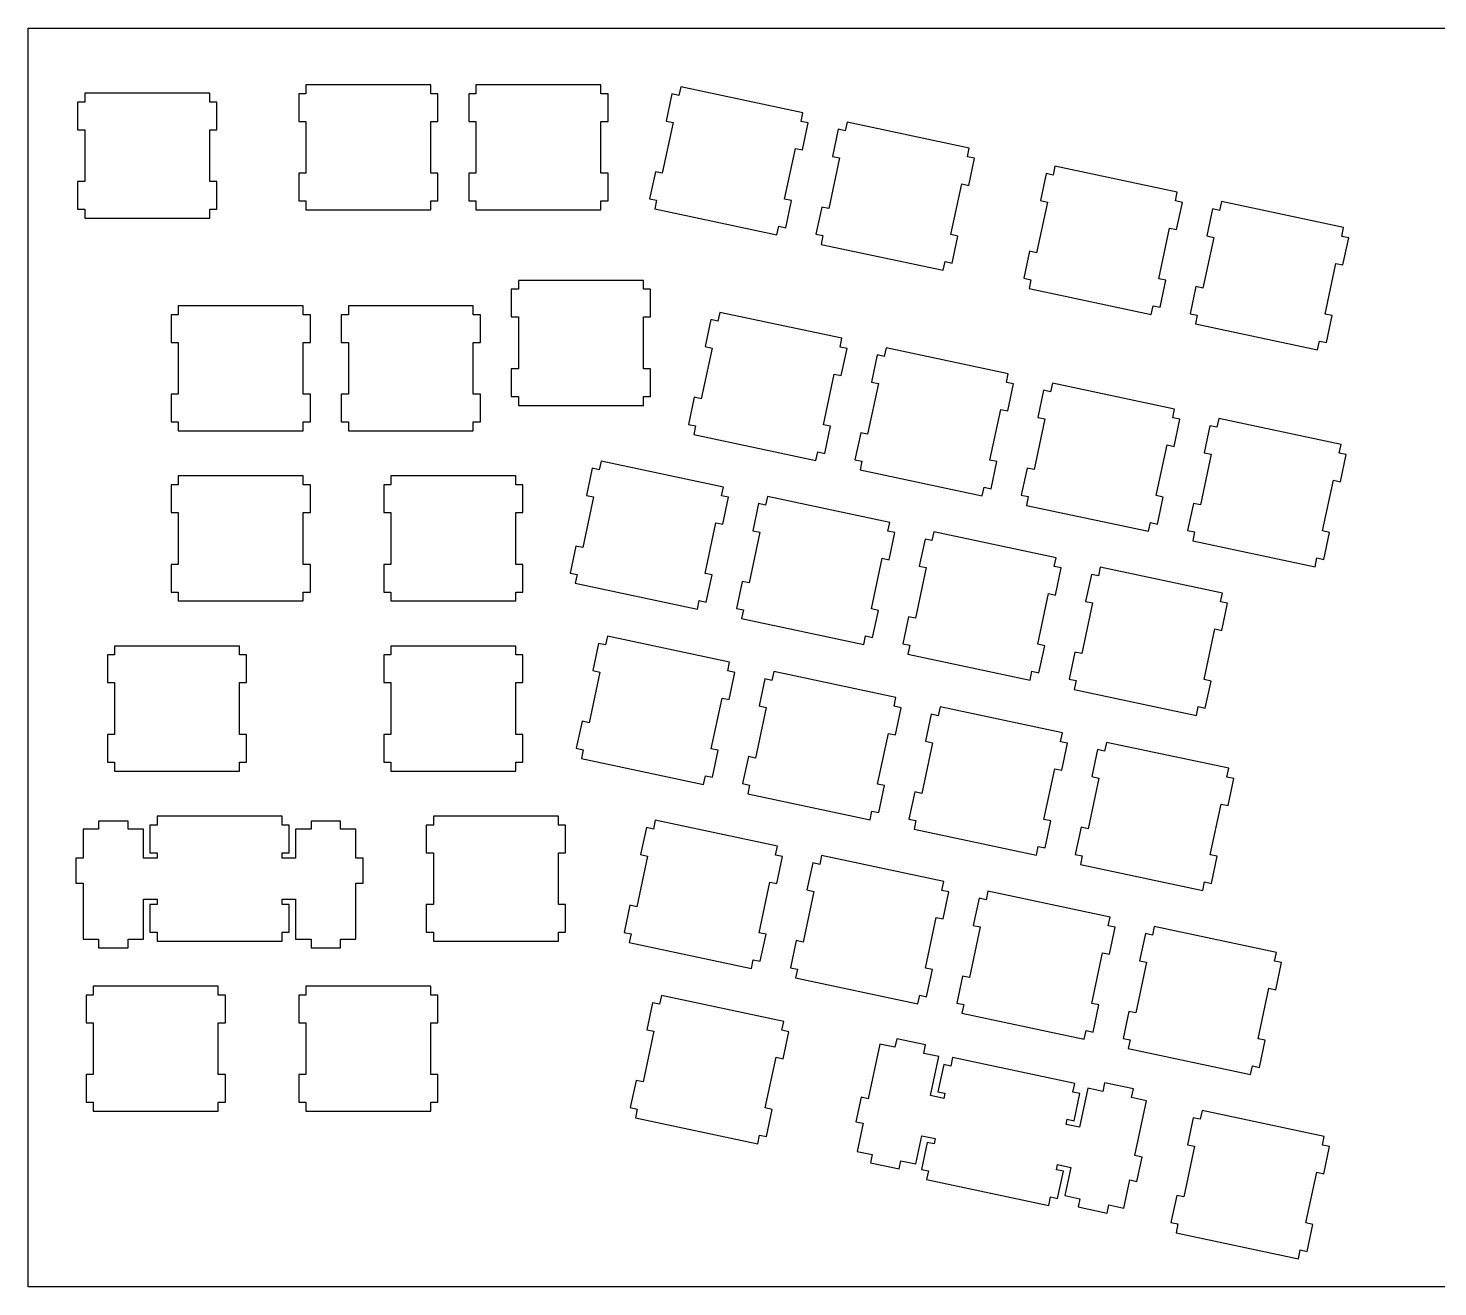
# Model space of a CAD drawing. Extents: x 0 to 352, y 0 to 141.
# Drawn here: x 0.1 to 158, y 0.4 to 141.4 of the extents above; entities that cross this region are included whole.
import ezdxf

# ---------------------------------------------------------------- set-up
doc = ezdxf.new("R2010")
doc.units = 0
doc.layers.get('0').update_dxf_attribs({"linetype": 'CONTINUOUS'})

msp = doc.modelspace()

# ---------------------------------------------------------------- linework, layer by layer
at = {"color": 0}
for p, q in [((0.0951, 141.369), (351.568, 141.369)), ((0.0951, 0.4024), (0.0951, 141.369)), ((31.1947, 135.034), (31.1947, 134.035)), ((45.194, 135.034), (31.1947, 135.034)), ((45.194, 134.035), (45.194, 135.034)), ((50.2447, 135.034), (50.2447, 134.035)), ((64.244, 135.034), (50.2447, 135.034)), ((64.244, 134.035), (64.244, 135.034)), ((73.1848, 134.815), (72.9781, 133.838)), ((86.8796, 131.906), (73.1848, 134.815)), ((6.4299, 133.083), (5.6293, 133.083)), ((5.6293, 133.083), (5.6293, 129.982)), ((6.4299, 134.082), (6.4299, 133.083)), ((20.4294, 134.082), (6.4299, 134.082)), ((20.4294, 133.083), (20.4294, 134.082)), ((21.2301, 133.083), (20.4294, 133.083)), ((21.2301, 129.982), (21.2301, 133.083)), ((31.1947, 134.035), (30.394, 134.035)), ((30.394, 134.035), (30.394, 130.934)), ((45.9948, 134.035), (45.194, 134.035)), ((45.9948, 130.934), (45.9948, 134.035)), ((50.2447, 134.035), (49.4439, 134.035)), ((49.4439, 134.035), (49.4439, 130.934)), ((65.0448, 134.035), (64.244, 134.035)), ((65.0448, 130.934), (65.0448, 134.035)), ((72.1942, 134.004), (71.5504, 130.972)), ((72.9781, 133.838), (72.1942, 134.004)), ((86.6719, 130.926), (86.8796, 131.906)), ((5.6293, 129.982), (6.4299, 129.982)), ((6.4299, 129.982), (6.4299, 124.182)), ((20.4294, 124.182), (20.4294, 129.982)), ((20.4294, 129.982), (21.2301, 129.982)), ((30.394, 130.934), (31.1947, 130.934)), ((31.1947, 130.934), (31.1947, 125.134)), ((45.194, 125.134), (45.194, 130.934)), ((45.194, 130.934), (45.9948, 130.934)), ((49.4439, 130.934), (50.2447, 130.934)), ((50.2447, 130.934), (50.2447, 125.134)), ((64.244, 125.134), (64.244, 130.934)), ((64.244, 130.934), (65.0448, 130.934)), ((72.3318, 130.805), (71.126, 125.133)), ((71.5504, 130.972), (72.3318, 130.805)), ((87.4529, 130.761), (86.6719, 130.926)), ((86.8094, 127.729), (87.4529, 130.761)), ((90.8279, 130.044), (90.1831, 127.011)), ((91.6107, 129.877), (90.8279, 130.044)), ((91.8185, 130.856), (91.6107, 129.877)), ((105.512, 127.944), (91.8185, 130.856)), ((105.304, 126.967), (105.512, 127.944)), ((84.8212, 122.221), (86.0266, 127.894)), ((86.0266, 127.894), (86.8094, 127.729)), ((90.9669, 126.844), (89.7601, 121.171)), ((90.1831, 127.011), (90.9669, 126.844)), ((106.087, 126.799), (105.304, 126.967)), ((105.442, 123.767), (106.087, 126.799)), ((31.1947, 125.134), (30.394, 125.134)), ((30.394, 125.134), (30.394, 122.035)), ((45.9948, 125.134), (45.194, 125.134)), ((45.9948, 122.035), (45.9948, 125.134)), ((50.2447, 125.134), (49.4439, 125.134)), ((49.4439, 125.134), (49.4439, 122.035)), ((65.0448, 125.134), (64.244, 125.134)), ((65.0448, 122.035), (65.0448, 125.134)), ((70.3446, 125.298), (69.6997, 122.266)), ((71.126, 125.133), (70.3446, 125.298)), ((114.121, 125.093), (113.476, 122.06)), ((114.904, 124.926), (114.121, 125.093)), ((115.11, 125.905), (114.904, 124.926)), ((128.805, 122.994), (115.11, 125.905)), ((6.4299, 124.182), (5.6293, 124.182)), ((5.6293, 124.182), (5.6293, 121.083)), ((21.2301, 124.182), (20.4294, 124.182)), ((21.2301, 121.083), (21.2301, 124.182)), ((103.455, 118.261), (104.661, 123.934)), ((104.661, 123.934), (105.442, 123.767)), ((30.394, 122.035), (31.1947, 122.035)), ((31.1947, 122.035), (31.1947, 121.035)), ((45.194, 121.035), (45.194, 122.035)), ((45.194, 122.035), (45.9948, 122.035)), ((49.4439, 122.035), (50.2447, 122.035)), ((50.2447, 122.035), (50.2447, 121.035)), ((64.244, 121.035), (64.244, 122.035)), ((64.244, 122.035), (65.0448, 122.035)), ((69.6997, 122.266), (70.4825, 122.1)), ((70.4825, 122.1), (70.2744, 121.121)), ((85.6036, 122.055), (84.8212, 122.221)), ((84.9588, 119.023), (85.6036, 122.055)), ((114.259, 121.893), (113.053, 116.221)), ((113.476, 122.06), (114.259, 121.893)), ((128.597, 122.016), (128.805, 122.994)), ((129.38, 121.849), (128.597, 122.016)), ((128.735, 118.816), (129.38, 121.849)), ((133.744, 121.944), (133.536, 120.966)), ((147.439, 119.032), (133.744, 121.944)), ((5.6293, 121.083), (6.4299, 121.083)), ((6.4299, 121.083), (6.4299, 120.082)), ((6.4299, 120.082), (20.4294, 120.082)), ((20.4294, 120.082), (20.4294, 121.083)), ((20.4294, 121.083), (21.2301, 121.083)), ((31.1947, 121.035), (45.194, 121.035)), ((50.2447, 121.035), (64.244, 121.035)), ((70.2744, 121.121), (83.9682, 118.211)), ((88.9773, 121.338), (88.3338, 118.306)), ((89.7601, 121.171), (88.9773, 121.338)), ((132.755, 121.131), (132.11, 118.099)), ((133.536, 120.966), (132.755, 121.131)), ((83.9682, 118.211), (84.176, 119.189)), ((84.176, 119.189), (84.9588, 119.023)), ((126.746, 113.309), (127.952, 118.984)), ((127.952, 118.984), (128.735, 118.816)), ((147.231, 118.054), (147.439, 119.032)), ((88.3338, 118.306), (89.1148, 118.139)), ((89.1148, 118.139), (88.9081, 117.161)), ((88.9081, 117.161), (102.602, 114.25)), ((104.238, 118.094), (103.455, 118.261)), ((103.592, 115.062), (104.238, 118.094)), ((132.892, 117.934), (131.687, 112.259)), ((132.11, 118.099), (132.892, 117.934)), ((148.014, 117.888), (147.231, 118.054)), ((147.369, 114.857), (148.014, 117.888)), ((112.27, 116.386), (111.625, 113.355)), ((113.053, 116.221), (112.27, 116.386)), ((102.602, 114.25), (102.81, 115.229)), ((102.81, 115.229), (103.592, 115.062)), ((145.38, 109.35), (146.586, 115.022)), ((146.586, 115.022), (147.369, 114.857)), ((55.0072, 112.127), (54.2064, 112.127)), ((54.2064, 112.127), (54.2064, 109.028)), ((55.0072, 113.127), (55.0072, 112.127)), ((69.0065, 113.127), (55.0072, 113.127)), ((69.0065, 112.127), (69.0065, 113.127)), ((69.8059, 112.127), (69.0065, 112.127)), ((69.8059, 109.028), (69.8059, 112.127)), ((111.625, 113.355), (112.408, 113.188)), ((112.408, 113.188), (112.2, 112.211)), ((112.2, 112.211), (125.895, 109.299)), ((127.529, 113.144), (126.746, 113.309)), ((126.884, 110.111), (127.529, 113.144)), ((130.904, 112.426), (130.259, 109.393)), ((131.687, 112.259), (130.904, 112.426)), ((16.9072, 109.269), (16.1065, 109.269)), ((16.1065, 109.269), (16.1065, 106.17)), ((16.9072, 110.269), (16.9072, 109.269)), ((30.9066, 110.269), (16.9072, 110.269)), ((30.9066, 109.269), (30.9066, 110.269)), ((31.7059, 109.269), (30.9066, 109.269)), ((31.7059, 106.17), (31.7059, 109.269)), ((35.9572, 109.269), (35.1565, 109.269)), ((35.1565, 109.269), (35.1565, 106.17)), ((35.9572, 110.269), (35.9572, 109.269)), ((49.9565, 110.269), (35.9572, 110.269)), ((49.9565, 109.269), (49.9565, 110.269)), ((50.7559, 109.269), (49.9565, 109.269)), ((50.7559, 106.17), (50.7559, 109.269)), ((54.2064, 109.028), (55.0072, 109.028)), ((55.0072, 109.028), (55.0072, 103.227)), ((69.0065, 103.227), (69.0065, 109.028)), ((69.0065, 109.028), (69.8059, 109.028)), ((77.5518, 109.543), (77.3437, 108.566)), ((91.2453, 106.633), (77.5518, 109.543)), ((125.895, 109.299), (126.103, 110.278)), ((126.103, 110.278), (126.884, 110.111)), ((130.259, 109.393), (131.042, 109.227)), ((131.042, 109.227), (130.834, 108.249)), ((146.163, 109.182), (145.38, 109.35)), ((145.518, 106.15), (146.163, 109.182)), ((76.5609, 108.731), (75.916, 105.7)), ((77.3437, 108.566), (76.5609, 108.731)), ((130.834, 108.249), (144.527, 105.339)), ((16.1065, 106.17), (16.9072, 106.17)), ((16.9072, 106.17), (16.9072, 100.37)), ((30.9066, 100.37), (30.9066, 106.17)), ((30.9066, 106.17), (31.7059, 106.17)), ((35.1565, 106.17), (35.9572, 106.17)), ((35.9572, 106.17), (35.9572, 100.37)), ((49.9565, 100.37), (49.9565, 106.17)), ((49.9565, 106.17), (50.7559, 106.17)), ((91.0375, 105.654), (91.2453, 106.633)), ((144.527, 105.339), (144.735, 106.317)), ((144.735, 106.317), (145.518, 106.15)), ((76.6988, 105.533), (75.493, 99.8594)), ((75.916, 105.7), (76.6988, 105.533)), ((91.8199, 105.489), (91.0375, 105.654)), ((91.1751, 102.456), (91.8199, 105.489)), ((95.195, 104.771), (94.5501, 101.738)), ((95.9764, 104.604), (95.195, 104.771)), ((96.1842, 105.583), (95.9764, 104.604)), ((109.878, 102.671), (96.1842, 105.583)), ((55.0072, 103.227), (54.2064, 103.227)), ((54.2064, 103.227), (54.2064, 100.127)), ((69.8059, 103.227), (69.0065, 103.227)), ((69.8059, 100.127), (69.8059, 103.227)), ((109.671, 101.694), (109.878, 102.671)), ((89.1868, 96.9479), (90.3923, 102.622)), ((90.3923, 102.622), (91.1751, 102.456)), ((95.3326, 101.572), (94.1268, 95.8991)), ((94.5501, 101.738), (95.3326, 101.572)), ((110.454, 101.527), (109.671, 101.694)), ((109.809, 98.4952), (110.454, 101.527)), ((114.818, 101.622), (114.61, 100.644)), ((128.513, 98.7118), (114.818, 101.622)), ((16.9072, 100.37), (16.1065, 100.37)), ((16.1065, 100.37), (16.1065, 97.2689)), ((31.7059, 100.37), (30.9066, 100.37)), ((31.7059, 97.2689), (31.7059, 100.37)), ((35.9572, 100.37), (35.1565, 100.37)), ((35.1565, 100.37), (35.1565, 97.2689)), ((50.7559, 100.37), (49.9565, 100.37)), ((50.7559, 97.2689), (50.7559, 100.37)), ((54.2064, 100.127), (55.0072, 100.127)), ((55.0072, 100.127), (55.0072, 99.1277)), ((69.0065, 99.1277), (69.0065, 100.127)), ((69.0065, 100.127), (69.8059, 100.127)), ((74.7102, 100.026), (74.0653, 96.9931)), ((75.493, 99.8594), (74.7102, 100.026)), ((113.829, 100.81), (113.184, 97.7773)), ((114.61, 100.644), (113.829, 100.81)), ((55.0072, 99.1277), (69.0065, 99.1277)), ((107.821, 92.9887), (109.026, 98.6621)), ((109.026, 98.6621), (109.809, 98.4952)), ((128.305, 97.7332), (128.513, 98.7118)), ((16.1065, 97.2689), (16.9072, 97.2689)), ((16.9072, 97.2689), (16.9072, 96.2699)), ((30.9066, 96.2699), (30.9066, 97.2689)), ((30.9066, 97.2689), (31.7059, 97.2689)), ((35.1565, 97.2689), (35.9572, 97.2689)), ((35.9572, 97.2689), (35.9572, 96.2699)), ((49.9565, 96.2699), (49.9565, 97.2689)), ((49.9565, 97.2689), (50.7559, 97.2689)), ((74.0653, 96.9931), (74.8482, 96.828)), ((74.8482, 96.828), (74.64, 95.8494)), ((89.9693, 96.7825), (89.1868, 96.9479)), ((89.3244, 93.7507), (89.9693, 96.7825)), ((113.967, 97.6119), (112.761, 91.9385)), ((113.184, 97.7773), (113.967, 97.6119)), ((129.088, 97.5663), (128.305, 97.7332)), ((128.443, 94.5349), (129.088, 97.5663)), ((132.461, 96.8498), (131.818, 93.817)), ((133.244, 96.6833), (132.461, 96.8498)), ((133.452, 97.6616), (133.244, 96.6833)), ((147.147, 94.7498), (133.452, 97.6616)), ((16.9072, 96.2699), (30.9066, 96.2699)), ((35.9572, 96.2699), (49.9565, 96.2699)), ((74.64, 95.8494), (88.3348, 92.939)), ((93.3443, 96.066), (92.6994, 93.0328)), ((94.1268, 95.8991), (93.3443, 96.066)), ((146.939, 93.7729), (147.147, 94.7498)), ((88.3348, 92.939), (88.543, 93.9161)), ((88.543, 93.9161), (89.3244, 93.7507)), ((126.454, 89.0266), (127.66, 94.7)), ((127.66, 94.7), (128.443, 94.5349)), ((132.599, 93.6502), (131.393, 87.9768)), ((131.818, 93.817), (132.599, 93.6502)), ((147.72, 93.6061), (146.939, 93.7729)), ((147.077, 90.5729), (147.72, 93.6061)), ((63.2837, 92.0778), (62.6389, 89.0461)), ((64.0652, 91.911), (63.2837, 92.0778)), ((64.2729, 92.891), (64.0652, 91.911)), ((77.9681, 89.9791), (64.2729, 92.891)), ((92.6994, 93.0328), (93.4819, 92.8659)), ((93.4819, 92.8659), (93.2737, 91.8891)), ((93.2737, 91.8891), (106.969, 88.9773)), ((108.603, 92.8218), (107.821, 92.9887)), ((107.958, 89.789), (108.603, 92.8218)), ((111.978, 92.1039), (111.333, 89.0722)), ((112.761, 91.9385), (111.978, 92.1039)), ((16.9072, 90.2187), (16.1065, 90.2187)), ((16.1065, 90.2187), (16.1065, 87.1195)), ((16.9072, 91.2192), (16.9072, 90.2187)), ((30.9066, 91.2192), (16.9072, 91.2192)), ((30.9066, 90.2187), (30.9066, 91.2192)), ((31.7059, 90.2187), (30.9066, 90.2187)), ((31.7059, 87.1195), (31.7059, 90.2187)), ((40.7197, 90.2187), (39.9189, 90.2187)), ((39.9189, 90.2187), (39.9189, 87.1195)), ((40.7197, 91.2192), (40.7197, 90.2187)), ((54.719, 91.2192), (40.7197, 91.2192)), ((54.719, 90.2187), (54.719, 91.2192)), ((55.5198, 90.2187), (54.719, 90.2187)), ((55.5198, 87.1195), (55.5198, 90.2187)), ((145.088, 85.0664), (146.294, 90.7411)), ((146.294, 90.7411), (147.077, 90.5729)), ((63.4213, 88.8792), (62.2155, 83.2058)), ((62.6389, 89.0461), (63.4213, 88.8792)), ((77.76, 89.002), (77.9681, 89.9791)), ((78.5428, 88.834), (77.76, 89.002)), ((77.8979, 85.8023), (78.5428, 88.834)), ((82.907, 88.9289), (82.6989, 87.9521)), ((96.6018, 86.0185), (82.907, 88.9289)), ((106.969, 88.9773), (107.176, 89.9555)), ((107.176, 89.9555), (107.958, 89.789)), ((111.333, 89.0722), (112.116, 88.9071)), ((112.116, 88.9071), (111.908, 87.927)), ((127.237, 88.8615), (126.454, 89.0266)), ((126.592, 85.8284), (127.237, 88.8615)), ((16.1065, 87.1195), (16.9072, 87.1195)), ((16.9072, 87.1195), (16.9072, 81.3195)), ((30.9066, 81.3195), (30.9066, 87.1195)), ((30.9066, 87.1195), (31.7059, 87.1195)), ((39.9189, 87.1195), (40.7197, 87.1195)), ((40.7197, 87.1195), (40.7197, 81.3195)), ((54.719, 81.3195), (54.719, 87.1195)), ((54.719, 87.1195), (55.5198, 87.1195)), ((81.9161, 88.1172), (81.2726, 85.0858)), ((82.6989, 87.9521), (81.9161, 88.1172)), ((111.908, 87.927), (125.601, 85.018)), ((130.612, 88.1433), (129.967, 85.1119)), ((131.393, 87.9768), (130.612, 88.1433)), ((75.9093, 80.2954), (77.1151, 85.9688)), ((77.1151, 85.9688), (77.8979, 85.8023)), ((96.3937, 85.0403), (96.6018, 86.0185)), ((125.601, 85.018), (125.809, 85.9952)), ((125.809, 85.9952), (126.592, 85.8284)), ((82.054, 84.9189), (80.8482, 79.2455)), ((81.2726, 85.0858), (82.054, 84.9189)), ((97.1751, 84.8748), (96.3937, 85.0403)), ((96.5316, 81.8416), (97.1751, 84.8748)), ((100.55, 84.1569), (99.9049, 81.1237)), ((101.333, 83.99), (100.55, 84.1569)), ((101.541, 84.9683), (101.333, 83.99)), ((115.234, 82.0579), (101.541, 84.9683)), ((129.967, 85.1119), (130.75, 84.945)), ((130.75, 84.945), (130.542, 83.9682)), ((130.542, 83.9682), (144.235, 81.0563)), ((145.871, 84.9009), (145.088, 85.0664)), ((145.226, 81.8677), (145.871, 84.9009)), ((61.4331, 83.3727), (60.7882, 80.3409)), ((62.2155, 83.2058), (61.4331, 83.3727)), ((16.9072, 81.3195), (16.1065, 81.3195)), ((16.1065, 81.3195), (16.1065, 78.219)), ((31.7059, 81.3195), (30.9066, 81.3195)), ((31.7059, 78.219), (31.7059, 81.3195)), ((40.7197, 81.3195), (39.9189, 81.3195)), ((39.9189, 81.3195), (39.9189, 78.219)), ((55.5198, 81.3195), (54.719, 81.3195)), ((55.5198, 78.219), (55.5198, 81.3195)), ((94.543, 76.3351), (95.7488, 82.0085)), ((95.7488, 82.0085), (96.5316, 81.8416)), ((100.689, 80.9583), (99.4819, 75.2849)), ((99.9049, 81.1237), (100.689, 80.9583)), ((115.028, 81.0796), (115.234, 82.0579)), ((115.809, 80.9128), (115.028, 81.0796)), ((115.165, 77.8813), (115.809, 80.9128)), ((120.174, 81.008), (119.967, 80.0294)), ((133.868, 78.0976), (120.174, 81.008)), ((144.235, 81.0563), (144.443, 82.036)), ((144.443, 82.036), (145.226, 81.8677)), ((60.7882, 80.3409), (61.5707, 80.1744)), ((61.5707, 80.1744), (61.3625, 79.1958)), ((61.3625, 79.1958), (75.0563, 76.2854)), ((76.6921, 80.1289), (75.9093, 80.2954)), ((76.0469, 77.0971), (76.6921, 80.1289)), ((80.0668, 79.411), (79.4219, 76.3792)), ((80.8482, 79.2455), (80.0668, 79.411)), ((119.185, 80.1963), (118.539, 77.1631)), ((119.967, 80.0294), (119.185, 80.1963)), ((16.1065, 78.219), (16.9072, 78.219)), ((16.9072, 78.219), (16.9072, 77.2199)), ((30.9066, 77.2199), (30.9066, 78.219)), ((30.9066, 78.219), (31.7059, 78.219)), ((39.9189, 78.219), (40.7197, 78.219)), ((40.7197, 78.219), (40.7197, 77.2199)), ((54.719, 77.2199), (54.719, 78.219)), ((54.719, 78.219), (55.5198, 78.219)), ((113.177, 72.3745), (114.383, 78.0479)), ((114.383, 78.0479), (115.165, 77.8813)), ((133.66, 77.1179), (133.868, 78.0976)), ((16.9072, 77.2199), (30.9066, 77.2199)), ((40.7197, 77.2199), (54.719, 77.2199)), ((75.0563, 76.2854), (75.2644, 77.264)), ((75.2644, 77.264), (76.0469, 77.0971)), ((79.4219, 76.3792), (80.2047, 76.2138)), ((80.2047, 76.2138), (79.9966, 75.2355)), ((95.3258, 76.1683), (94.543, 76.3351)), ((94.681, 73.1365), (95.3258, 76.1683)), ((119.323, 76.998), (118.117, 71.3246)), ((118.539, 77.1631), (119.323, 76.998)), ((134.444, 76.9525), (133.66, 77.1179)), ((133.798, 73.9207), (134.444, 76.9525)), ((79.9966, 75.2355), (93.69, 72.3251)), ((98.7005, 75.4518), (98.0556, 72.42)), ((99.4819, 75.2849), (98.7005, 75.4518)), ((64.9718, 73.2663), (64.7637, 72.2877)), ((78.6652, 70.3559), (64.9718, 73.2663)), ((93.69, 72.3251), (93.8982, 73.3019)), ((93.8982, 73.3019), (94.681, 73.1365)), ((131.811, 68.4142), (133.017, 74.0862)), ((133.017, 74.0862), (133.798, 73.9207)), ((9.762, 71.1687), (8.9628, 71.1687)), ((8.9628, 71.1687), (8.9628, 68.0695)), ((9.762, 72.1692), (9.762, 71.1687)), ((23.7629, 72.1692), (9.762, 72.1692)), ((23.7629, 71.1687), (23.7629, 72.1692)), ((24.5622, 71.1687), (23.7629, 71.1687)), ((24.5622, 68.0695), (24.5622, 71.1687)), ((40.7197, 71.1687), (39.9189, 71.1687)), ((39.9189, 71.1687), (39.9189, 68.0695)), ((40.7197, 72.1692), (40.7197, 71.1687)), ((54.719, 72.1692), (40.7197, 72.1692)), ((54.719, 71.1687), (54.719, 72.1692)), ((55.5198, 71.1687), (54.719, 71.1687)), ((55.5198, 68.0695), (55.5198, 71.1687)), ((63.9808, 72.4546), (63.336, 69.4228)), ((64.7637, 72.2877), (63.9808, 72.4546)), ((98.0556, 72.42), (98.8385, 72.2521)), ((98.8385, 72.2521), (98.6303, 71.2749)), ((98.6303, 71.2749), (112.324, 68.363)), ((113.96, 72.208), (113.177, 72.3745)), ((113.315, 69.1748), (113.96, 72.208)), ((117.333, 71.4897), (116.689, 68.4583)), ((118.117, 71.3246), (117.333, 71.4897)), ((78.4571, 69.3773), (78.6652, 70.3559)), ((8.9628, 68.0695), (9.762, 68.0695)), ((9.762, 68.0695), (9.762, 62.2695)), ((23.7629, 62.2695), (23.7629, 68.0695)), ((23.7629, 68.0695), (24.5622, 68.0695)), ((39.9189, 68.0695), (40.7197, 68.0695)), ((40.7197, 68.0695), (40.7197, 62.2695)), ((54.719, 62.2695), (54.719, 68.0695)), ((54.719, 68.0695), (55.5198, 68.0695)), ((64.1188, 69.2559), (62.913, 63.5825)), ((63.336, 69.4228), (64.1188, 69.2559)), ((79.2399, 69.2108), (78.4571, 69.3773)), ((78.595, 66.179), (79.2399, 69.2108)), ((82.6149, 68.4939), (81.9697, 65.4611)), ((83.396, 68.3274), (82.6149, 68.4939)), ((83.6041, 69.3057), (83.396, 68.3274)), ((97.2993, 66.3938), (83.6041, 69.3057)), ((112.324, 68.363), (112.532, 69.3416)), ((112.532, 69.3416), (113.315, 69.1748)), ((116.689, 68.4583), (117.471, 68.2914)), ((117.471, 68.2914), (117.264, 67.3132)), ((132.592, 68.2473), (131.811, 68.4142)), ((131.948, 65.2141), (132.592, 68.2473)), ((76.6064, 60.6707), (77.8122, 66.3444)), ((77.8122, 66.3444), (78.595, 66.179)), ((97.0911, 65.417), (97.2993, 66.3938)), ((117.264, 67.3132), (130.958, 64.4042)), ((82.7525, 65.2956), (81.5467, 59.6209)), ((81.9697, 65.4611), (82.7525, 65.2956)), ((97.874, 65.2501), (97.0911, 65.417)), ((97.2287, 62.2169), (97.874, 65.2501)), ((102.238, 65.344), (102.03, 64.3668)), ((115.933, 62.4336), (102.238, 65.344)), ((130.958, 64.4042), (131.166, 65.381)), ((131.166, 65.381), (131.948, 65.2141)), ((62.1302, 63.748), (61.4853, 60.7162)), ((62.913, 63.5825), (62.1302, 63.748)), ((101.249, 64.5322), (100.604, 61.5005)), ((102.03, 64.3668), (101.249, 64.5322)), ((9.762, 62.2695), (8.9628, 62.2695)), ((8.9628, 62.2695), (8.9628, 59.1689)), ((24.5622, 62.2695), (23.7629, 62.2695)), ((24.5622, 59.1689), (24.5622, 62.2695)), ((40.7197, 62.2695), (39.9189, 62.2695)), ((39.9189, 62.2695), (39.9189, 59.1689)), ((55.5198, 62.2695), (54.719, 62.2695)), ((55.5198, 59.1689), (55.5198, 62.2695)), ((95.2405, 56.7118), (96.4463, 62.3838)), ((96.4463, 62.3838), (97.2287, 62.2169)), ((115.725, 61.4549), (115.933, 62.4336)), ((61.4853, 60.7162), (62.2681, 60.5511)), ((62.2681, 60.5511), (62.06, 59.5725)), ((77.3892, 60.5056), (76.6064, 60.6707)), ((76.7443, 57.4738), (77.3892, 60.5056)), ((101.387, 61.3336), (100.181, 55.6616)), ((100.604, 61.5005), (101.387, 61.3336)), ((116.508, 61.2895), (115.725, 61.4549)), ((115.863, 58.2581), (116.508, 61.2895)), ((119.881, 60.573), (119.237, 57.5398)), ((120.665, 60.4051), (119.881, 60.573)), ((120.872, 61.3833), (120.665, 60.4051)), ((134.567, 58.4729), (120.872, 61.3833)), ((8.9628, 59.1689), (9.762, 59.1689)), ((9.762, 59.1689), (9.762, 58.1699)), ((23.7629, 58.1699), (23.7629, 59.1689)), ((23.7629, 59.1689), (24.5622, 59.1689)), ((39.9189, 59.1689), (40.7197, 59.1689)), ((40.7197, 59.1689), (40.7197, 58.1699)), ((54.719, 58.1699), (54.719, 59.1689)), ((54.719, 59.1689), (55.5198, 59.1689)), ((62.06, 59.5725), (75.7548, 56.6607)), ((80.7642, 59.7888), (80.119, 56.7559)), ((81.5467, 59.6209), (80.7642, 59.7888)), ((113.874, 52.7498), (115.08, 58.4232)), ((115.08, 58.4232), (115.863, 58.2581)), ((134.359, 57.4957), (134.567, 58.4729)), ((9.762, 58.1699), (23.7629, 58.1699)), ((40.7197, 58.1699), (54.719, 58.1699)), ((75.7548, 56.6607), (75.9629, 57.6393)), ((75.9629, 57.6393), (76.7443, 57.4738)), ((120.019, 57.3733), (118.814, 51.6999)), ((119.237, 57.5398), (120.019, 57.3733)), ((135.141, 57.3278), (134.359, 57.4957)), ((134.497, 54.296), (135.141, 57.3278)), ((80.119, 56.7559), (80.9018, 56.5891)), ((80.9018, 56.5891), (80.6951, 55.6108)), ((80.6951, 55.6108), (94.3889, 52.7004)), ((96.0229, 56.545), (95.2405, 56.7118)), ((95.3781, 53.5122), (96.0229, 56.545)), ((99.398, 55.8271), (98.7531, 52.7953)), ((100.181, 55.6616), (99.398, 55.8271)), ((132.508, 48.7895), (133.714, 54.4629)), ((133.714, 54.4629), (134.497, 54.296)), ((11.2751, 52.5695), (7.9761, 52.5695)), ((7.9761, 52.5695), (7.9761, 51.6488)), ((11.2751, 51.6488), (11.2751, 52.5695)), ((14.5259, 52.1187), (13.7253, 52.1187)), ((13.7253, 52.1187), (13.7253, 49.0195)), ((14.5259, 53.1192), (14.5259, 52.1187)), ((28.5254, 53.1192), (14.5259, 53.1192)), ((28.5254, 52.1187), (28.5254, 53.1192)), ((29.326, 52.1187), (28.5254, 52.1187)), ((29.326, 49.0195), (29.326, 52.1187)), ((35.0752, 52.5695), (31.7748, 52.5695)), ((31.7748, 52.5695), (31.7748, 51.6488)), ((35.0752, 51.6488), (35.0752, 52.5695)), ((45.4822, 52.1187), (44.6814, 52.1187)), ((44.6814, 52.1187), (44.6814, 49.0195)), ((45.4822, 53.1192), (45.4822, 52.1187)), ((59.4815, 53.1192), (45.4822, 53.1192)), ((59.4815, 52.1187), (59.4815, 53.1192)), ((60.2809, 52.1187), (59.4815, 52.1187)), ((60.2809, 49.0195), (60.2809, 52.1187)), ((70.327, 52.6521), (70.1202, 51.6738)), ((84.0218, 49.7417), (70.327, 52.6521)), ((94.3889, 52.7004), (94.5967, 53.6787)), ((94.5967, 53.6787), (95.3781, 53.5122)), ((98.7531, 52.7953), (99.5355, 52.6288)), ((99.5355, 52.6288), (99.3278, 51.6502)), ((114.657, 52.5833), (113.874, 52.7498)), ((114.012, 49.5515), (114.657, 52.5833)), ((7.9761, 51.6488), (6.2508, 51.6488)), ((6.2508, 51.6488), (6.2508, 48.4188)), ((13.0004, 51.6488), (11.2751, 51.6488)), ((13.0004, 48.4188), (13.0004, 51.6488)), ((31.7748, 51.6488), (30.0509, 51.6488)), ((30.0509, 51.6488), (30.0509, 48.4188)), ((36.8004, 51.6488), (35.0752, 51.6488)), ((36.8004, 48.4188), (36.8004, 51.6488)), ((69.336, 51.8403), (68.6925, 48.8086)), ((70.1202, 51.6738), (69.336, 51.8403)), ((99.3278, 51.6502), (113.021, 48.7398)), ((118.032, 51.8664), (117.387, 48.835)), ((118.814, 51.6999), (118.032, 51.8664)), ((13.7253, 49.0195), (14.5259, 49.0195)), ((14.5259, 49.0195), (14.5259, 48.4188)), ((28.5254, 48.4188), (28.5254, 49.0195)), ((28.5254, 49.0195), (29.326, 49.0195)), ((44.6814, 49.0195), (45.4822, 49.0195)), ((45.4822, 49.0195), (45.4822, 43.2195)), ((59.4815, 43.2195), (59.4815, 49.0195)), ((59.4815, 49.0195), (60.2809, 49.0195)), ((83.8137, 48.7634), (84.0218, 49.7417)), ((113.021, 48.7398), (113.229, 49.7184)), ((113.229, 49.7184), (114.012, 49.5515)), ((6.2508, 48.4188), (5.4253, 48.4188)), ((5.4253, 48.4188), (5.4253, 45.6198)), ((14.5259, 48.4188), (13.0004, 48.4188)), ((30.0509, 48.4188), (28.5254, 48.4188)), ((37.6259, 48.4188), (36.8004, 48.4188)), ((37.6259, 45.6198), (37.6259, 48.4188)), ((69.4754, 48.6421), (68.2696, 42.9687)), ((68.6925, 48.8086), (69.4754, 48.6421)), ((84.5965, 48.5965), (83.8137, 48.7634)), ((83.9516, 45.5648), (84.5965, 48.5965)), ((87.9697, 47.8801), (87.3263, 44.8469)), ((88.7539, 47.7132), (87.9697, 47.8801)), ((88.9621, 48.6914), (88.7539, 47.7132)), ((102.656, 45.78), (88.9621, 48.6914)), ((117.387, 48.835), (118.17, 48.6682)), ((118.17, 48.6682), (117.961, 47.6899)), ((117.961, 47.6899), (131.655, 44.7795)), ((133.291, 48.6241), (132.508, 48.7895)), ((132.646, 45.5909), (133.291, 48.6241)), ((5.4253, 45.6198), (6.2508, 45.6198)), ((6.2508, 45.6198), (6.2508, 39.3499)), ((36.8004, 39.3499), (36.8004, 45.6198)), ((36.8004, 45.6198), (37.6259, 45.6198)), ((81.963, 40.0569), (83.1688, 45.7302)), ((83.1688, 45.7302), (83.9516, 45.5648)), ((88.1091, 44.68), (86.9019, 39.0066)), ((87.3263, 44.8469), (88.1091, 44.68)), ((102.447, 44.8028), (102.656, 45.78)), ((103.229, 44.6359), (102.447, 44.8028)), ((102.585, 41.6031), (103.229, 44.6359)), ((107.594, 44.7298), (107.386, 43.7526)), ((121.288, 41.8193), (107.594, 44.7298)), ((131.655, 44.7795), (131.863, 45.7577)), ((131.863, 45.7577), (132.646, 45.5909)), ((13.0004, 39.3499), (13.0004, 43.8189)), ((13.0004, 43.8189), (14.5259, 43.8189)), ((14.5259, 43.2195), (13.7253, 43.2195)), ((13.7253, 43.2195), (13.7253, 40.1189)), ((14.5259, 43.8189), (14.5259, 43.2195)), ((28.5254, 43.2195), (28.5254, 43.8189)), ((28.5254, 43.8189), (30.0509, 43.8189)), ((29.326, 43.2195), (28.5254, 43.2195)), ((29.326, 40.1189), (29.326, 43.2195)), ((30.0509, 43.8189), (30.0509, 39.3499)), ((45.4822, 43.2195), (44.6814, 43.2195)), ((44.6814, 43.2195), (44.6814, 40.1189)), ((60.2809, 43.2195), (59.4815, 43.2195)), ((60.2809, 40.1189), (60.2809, 43.2195)), ((67.4867, 43.1341), (66.8419, 40.1024)), ((68.2696, 42.9687), (67.4867, 43.1341)), ((106.605, 43.918), (105.96, 40.8862)), ((107.386, 43.7526), (106.605, 43.918)), ((100.597, 36.0962), (101.802, 41.7696)), ((101.802, 41.7696), (102.585, 41.6031)), ((121.08, 40.8411), (121.288, 41.8193)), ((13.7253, 40.1189), (14.5259, 40.1189)), ((14.5259, 40.1189), (14.5259, 39.1199)), ((28.5254, 39.1199), (28.5254, 40.1189)), ((28.5254, 40.1189), (29.326, 40.1189)), ((44.6814, 40.1189), (45.4822, 40.1189)), ((45.4822, 40.1189), (45.4822, 39.1199)), ((59.4815, 39.1199), (59.4815, 40.1189)), ((59.4815, 40.1189), (60.2809, 40.1189)), ((66.8419, 40.1024), (67.6243, 39.9369)), ((67.6243, 39.9369), (67.4165, 38.9587)), ((82.7458, 39.8914), (81.963, 40.0569)), ((82.102, 36.8596), (82.7458, 39.8914)), ((106.743, 40.7211), (105.537, 35.0463)), ((105.96, 40.8862), (106.743, 40.7211)), ((121.864, 40.6756), (121.08, 40.8411)), ((121.219, 37.6439), (121.864, 40.6756)), ((125.239, 39.9591), (124.594, 36.926)), ((126.019, 39.7909), (125.239, 39.9591)), ((126.228, 40.7691), (126.019, 39.7909)), ((139.922, 37.8587), (126.228, 40.7691)), ((6.2508, 39.3499), (7.9761, 39.3499)), ((7.9761, 39.3499), (7.9761, 38.3688)), ((7.9761, 38.3688), (11.2751, 38.3688)), ((11.2751, 38.3688), (11.2751, 39.3499)), ((11.2751, 39.3499), (13.0004, 39.3499)), ((14.5259, 39.1199), (28.5254, 39.1199)), ((30.0509, 39.3499), (31.7748, 39.3499)), ((31.7748, 39.3499), (31.7748, 38.3688)), ((31.7748, 38.3688), (35.0752, 38.3688)), ((35.0752, 38.3688), (35.0752, 39.3499)), ((35.0752, 39.3499), (36.8004, 39.3499)), ((45.4822, 39.1199), (59.4815, 39.1199)), ((67.4165, 38.9587), (81.11, 36.0468)), ((86.1205, 39.1749), (85.4756, 36.1417)), ((86.9019, 39.0066), (86.1205, 39.1749)), ((81.11, 36.0468), (81.3181, 37.0251)), ((81.3181, 37.0251), (82.102, 36.8596)), ((119.231, 32.1359), (120.437, 37.8093)), ((120.437, 37.8093), (121.219, 37.6439)), ((125.377, 36.7591), (124.171, 31.0858)), ((124.594, 36.926), (125.377, 36.7591)), ((139.715, 36.8819), (139.922, 37.8587)), ((140.498, 36.715), (139.715, 36.8819)), ((139.853, 33.682), (140.498, 36.715)), ((85.4756, 36.1417), (86.2584, 35.9752)), ((86.2584, 35.9752), (86.0503, 34.998)), ((86.0503, 34.998), (99.7451, 32.0862)), ((101.38, 35.9311), (100.597, 36.0962)), ((100.735, 32.8979), (101.38, 35.9311)), ((104.753, 35.213), (104.109, 32.1813)), ((105.537, 35.0463), (104.753, 35.213)), ((7.3822, 34.0692), (7.3822, 33.0688)), ((21.3817, 34.0692), (7.3822, 34.0692)), ((21.3817, 33.0688), (21.3817, 34.0692)), ((31.1947, 34.0692), (31.1947, 33.0688)), ((45.194, 34.0692), (31.1947, 34.0692)), ((45.194, 33.0688), (45.194, 34.0692)), ((137.864, 28.1754), (139.07, 33.8487)), ((139.07, 33.8487), (139.853, 33.682)), ((7.3822, 33.0688), (6.5815, 33.0688)), ((6.5815, 33.0688), (6.5815, 29.9696)), ((22.1809, 33.0688), (21.3817, 33.0688)), ((22.1809, 29.9696), (22.1809, 33.0688)), ((31.1947, 33.0688), (30.394, 33.0688)), ((30.394, 33.0688), (30.394, 29.9696)), ((45.9948, 33.0688), (45.194, 33.0688)), ((45.9948, 29.9696), (45.9948, 33.0688)), ((70.0345, 32.2158), (69.391, 29.1841)), ((70.8173, 32.0504), (70.0345, 32.2158)), ((71.0255, 33.0288), (70.8173, 32.0504)), ((84.7189, 30.117), (71.0255, 33.0288)), ((99.7451, 32.0862), (99.9518, 33.0647)), ((99.9518, 33.0647), (100.735, 32.8979)), ((104.109, 32.1813), (104.892, 32.0146)), ((104.892, 32.0146), (104.684, 31.0362)), ((120.013, 31.9691), (119.231, 32.1359)), ((119.368, 28.9374), (120.013, 31.9691)), ((84.5111, 29.14), (84.7189, 30.117)), ((104.684, 31.0362), (118.379, 28.1258)), ((123.388, 31.2525), (122.743, 28.2208)), ((124.171, 31.0858), (123.388, 31.2525)), ((6.5815, 29.9696), (7.3822, 29.9696)), ((7.3822, 29.9696), (7.3822, 24.1694)), ((21.3817, 24.1694), (21.3817, 29.9696)), ((21.3817, 29.9696), (22.1809, 29.9696)), ((30.394, 29.9696), (31.1947, 29.9696)), ((31.1947, 29.9696), (31.1947, 24.1694)), ((45.194, 24.1694), (45.194, 29.9696)), ((45.194, 29.9696), (45.9948, 29.9696)), ((70.1724, 29.0173), (68.9666, 23.344)), ((69.391, 29.1841), (70.1724, 29.0173)), ((85.2936, 28.9719), (84.5111, 29.14)), ((84.6501, 25.9402), (85.2936, 28.9719)), ((118.379, 28.1258), (118.586, 29.1028)), ((118.586, 29.1028), (119.368, 28.9374)), ((95.4927, 27.5924), (94.1888, 21.4588)), ((97.1793, 27.2328), (95.4927, 27.5924)), ((97.3832, 28.1919), (97.1793, 27.2328)), ((100.61, 27.507), (97.3832, 28.1919)), ((100.408, 26.5479), (100.61, 27.507)), ((122.743, 28.2208), (123.526, 28.0541)), ((123.526, 28.0541), (123.318, 27.0757)), ((123.318, 27.0757), (137.011, 24.1653)), ((138.646, 28.01), (137.864, 28.1754)), ((138.002, 24.9769), (138.646, 28.01)), ((82.6604, 20.4336), (83.8659, 26.1069)), ((83.8659, 26.1069), (84.6501, 25.9402)), ((102.095, 26.1896), (100.408, 26.5479)), ((101.166, 21.8157), (102.095, 26.1896)), ((102.643, 25.2856), (102, 22.2526)), ((103.426, 25.1189), (102.643, 25.2856)), ((103.634, 26.0959), (103.426, 25.1189)), ((117.329, 23.1869), (103.634, 26.0959)), ((7.3822, 24.1694), (6.5815, 24.1694)), ((6.5815, 24.1694), (6.5815, 21.0688)), ((22.1809, 24.1694), (21.3817, 24.1694)), ((22.1809, 21.0688), (22.1809, 24.1694)), ((31.1947, 24.1694), (30.394, 24.1694)), ((30.394, 24.1694), (30.394, 21.0688)), ((45.9948, 24.1694), (45.194, 24.1694)), ((45.9948, 21.0688), (45.9948, 24.1694)), ((137.011, 24.1653), (137.22, 25.1437)), ((137.22, 25.1437), (138.002, 24.9769)), ((68.1838, 23.5107), (67.539, 20.479)), ((68.9666, 23.344), (68.1838, 23.5107)), ((102, 22.2526), (102.781, 22.0858)), ((117.121, 22.2085), (117.329, 23.1869)), ((117.902, 22.0417), (117.121, 22.2085)), ((118.772, 22.6439), (117.843, 18.2714)), ((120.46, 22.2856), (118.772, 22.6439)), ((120.664, 23.2447), (120.46, 22.2856)), ((123.888, 22.5571), (120.664, 23.2447)), ((123.686, 21.5994), (123.888, 22.5571)), ((6.5815, 21.0688), (7.3822, 21.0688)), ((7.3822, 21.0688), (7.3822, 20.0697)), ((21.3817, 20.0697), (21.3817, 21.0688)), ((21.3817, 21.0688), (22.1809, 21.0688)), ((30.394, 21.0688), (31.1947, 21.0688)), ((31.1947, 21.0688), (31.1947, 20.0697)), ((45.194, 20.0697), (45.194, 21.0688)), ((45.194, 21.0688), (45.9948, 21.0688)), ((93.3813, 21.6311), (92.8, 18.8929)), ((94.1888, 21.4588), (93.3813, 21.6311)), ((102.657, 21.4988), (101.166, 21.8157)), ((102.781, 22.0858), (102.657, 21.4988)), ((117.259, 19.01), (117.902, 22.0417)), ((125.374, 21.2411), (123.686, 21.5994)), ((124.07, 15.1074), (125.374, 21.2411)), ((7.3822, 20.0697), (21.3817, 20.0697)), ((31.1947, 20.0697), (45.194, 20.0697)), ((67.539, 20.479), (68.3232, 20.3123)), ((68.3232, 20.3123), (68.115, 19.3339)), ((68.115, 19.3339), (81.8085, 16.4235)), ((83.4429, 20.2668), (82.6604, 20.4336)), ((82.798, 17.2365), (83.4429, 20.2668)), ((116.351, 18.5884), (116.476, 19.1754)), ((116.476, 19.1754), (117.259, 19.01)), ((130.594, 19.3449), (129.949, 16.3118)), ((131.377, 19.1768), (130.594, 19.3449)), ((131.585, 20.1552), (131.377, 19.1768)), ((145.278, 17.2448), (131.585, 20.1552)), ((81.8085, 16.4235), (82.0166, 17.4019)), ((82.0166, 17.4019), (82.798, 17.2365)), ((92.8, 18.8929), (93.6061, 18.7206)), ((93.6061, 18.7206), (92.9351, 15.5608)), ((117.843, 18.2714), (116.351, 18.5884)), ((99.537, 14.158), (100.208, 17.3192)), ((100.794, 16.5819), (100.149, 13.5475)), ((100.208, 17.3192), (101.701, 17.0009)), ((101.575, 16.4138), (100.794, 16.5819)), ((101.701, 17.0009), (101.575, 16.4138)), ((130.733, 16.1465), (129.526, 10.4731)), ((129.949, 16.3118), (130.733, 16.1465)), ((145.07, 16.2664), (145.278, 17.2448)), ((145.853, 16.101), (145.07, 16.2664)), ((145.208, 13.0679), (145.853, 16.101)), ((92.9351, 15.5608), (94.6231, 15.2025)), ((94.6231, 15.2025), (94.4301, 14.3027)), ((94.4301, 14.3027), (97.6588, 13.6164)), ((97.6588, 13.6164), (97.8489, 14.5162)), ((97.8489, 14.5162), (99.537, 14.158)), ((124.876, 14.9365), (124.07, 15.1074)), ((124.295, 12.197), (124.876, 14.9365)), ((100.149, 13.5475), (100.931, 13.3808)), ((100.931, 13.3808), (100.724, 12.4024)), ((115.27, 13.502), (115.394, 14.0891)), ((116.053, 13.3367), (115.27, 13.502)), ((115.394, 14.0891), (116.887, 13.7721)), ((115.408, 10.3036), (116.053, 13.3367)), ((116.887, 13.7721), (116.214, 10.6123)), ((143.221, 7.5613), (144.427, 13.2347)), ((144.427, 13.2347), (145.208, 13.0679)), ((100.724, 12.4024), (114.417, 9.4919)), ((122.818, 9.2094), (123.489, 12.3679)), ((123.489, 12.3679), (124.295, 12.197)), ((114.417, 9.4919), (114.625, 10.4703)), ((114.625, 10.4703), (115.408, 10.3036)), ((116.214, 10.6123), (117.901, 10.254)), ((117.901, 10.254), (117.711, 9.3541)), ((120.938, 8.6679), (121.129, 9.5677)), ((121.129, 9.5677), (122.818, 9.2094)), ((128.743, 10.6385), (128.1, 7.6068)), ((129.526, 10.4731), (128.743, 10.6385)), ((117.711, 9.3541), (120.938, 8.6679)), ((128.1, 7.6068), (128.881, 7.44)), ((128.881, 7.44), (128.673, 6.4616)), ((128.673, 6.4616), (142.368, 3.5512)), ((144.002, 7.3959), (143.221, 7.5613)), ((143.359, 4.3629), (144.002, 7.3959)), ((142.368, 3.5512), (142.576, 4.5296)), ((142.576, 4.5296), (143.359, 4.3629)), ((351.568, 0.4024), (0.0951, 0.4024))]:
    msp.add_line(p, q, dxfattribs=at)

doc.saveas('drawing.dxf')
